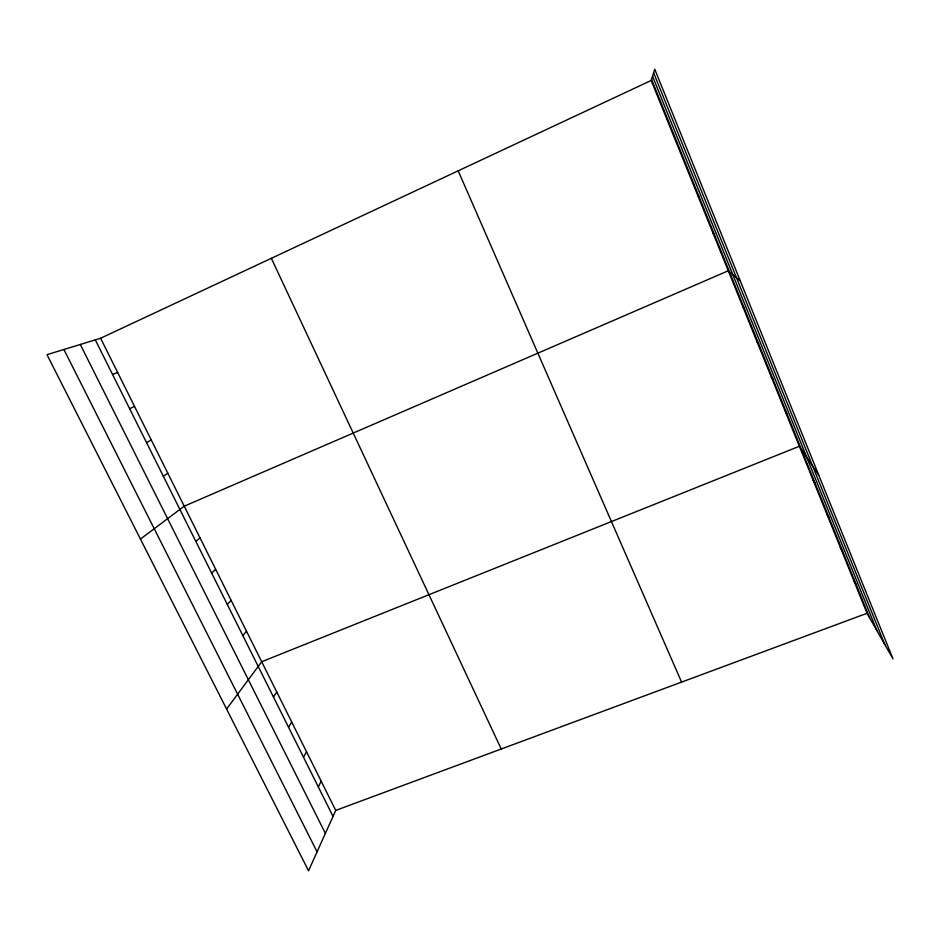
<?xml version="1.0" encoding="UTF-8"?>
<svg xmlns="http://www.w3.org/2000/svg" width="940" height="940" viewBox="0 0 940 940"><rect width="100%" height="100%" fill="white"/><g stroke="black" fill="none" stroke-linecap="round" stroke-linejoin="round"><path stroke-width="1.41" d="M651.173 80.476L654.745 69.207L893 658.893L867.044 613.291L651.173 80.476L100.604 338.247L47 354.674L308.543 870.793L335.733 810.409L867.044 613.291M318.331 786.956L321.186 781.199M303.502 757.229L306.511 751.73M288.545 727.243L291.705 722.002M273.446 696.975L276.771 692.005M226.575 709.042L261.696 661.736L799.364 446.253L818.728 475.076M666.918 119.345L667.447 118.675M242.837 635.616L246.492 631.186M227.316 604.514L231.134 600.366M211.653 573.118L215.648 569.264M195.849 541.428L200.02 537.88M140.448 539.078L184.24 506.19L728.277 270.779L740.297 280.954M163.313 476.192L167.837 473.243M146.558 442.611L151.27 439.979M129.638 408.689L134.549 406.397M112.553 374.449L117.653 372.487M682.499 157.803L683.192 157.567M697.915 195.861L698.773 196.037M713.178 233.52L714.2 234.107M742.776 306.581L744.116 307.968M757.135 342.019L758.615 343.781M771.352 377.116L772.986 379.243M785.429 411.849L787.203 414.34M813.17 480.316L815.215 483.501M826.836 514.051L829.01 517.576M840.36 547.444L842.675 551.31M853.767 580.532L856.211 584.715M63.897 349.492L317.074 851.852M80.288 344.463L325.381 833.392M100.604 338.247L335.733 810.409M95.304 339.869L333.03 816.414M271.343 258.3L501.231 749.004M458.191 170.822L681.582 682.099M653.606 72.779L884.81 644.511M652.513 76.234L876.867 630.552M651.526 79.371L869.606 617.792"/></g></svg>
